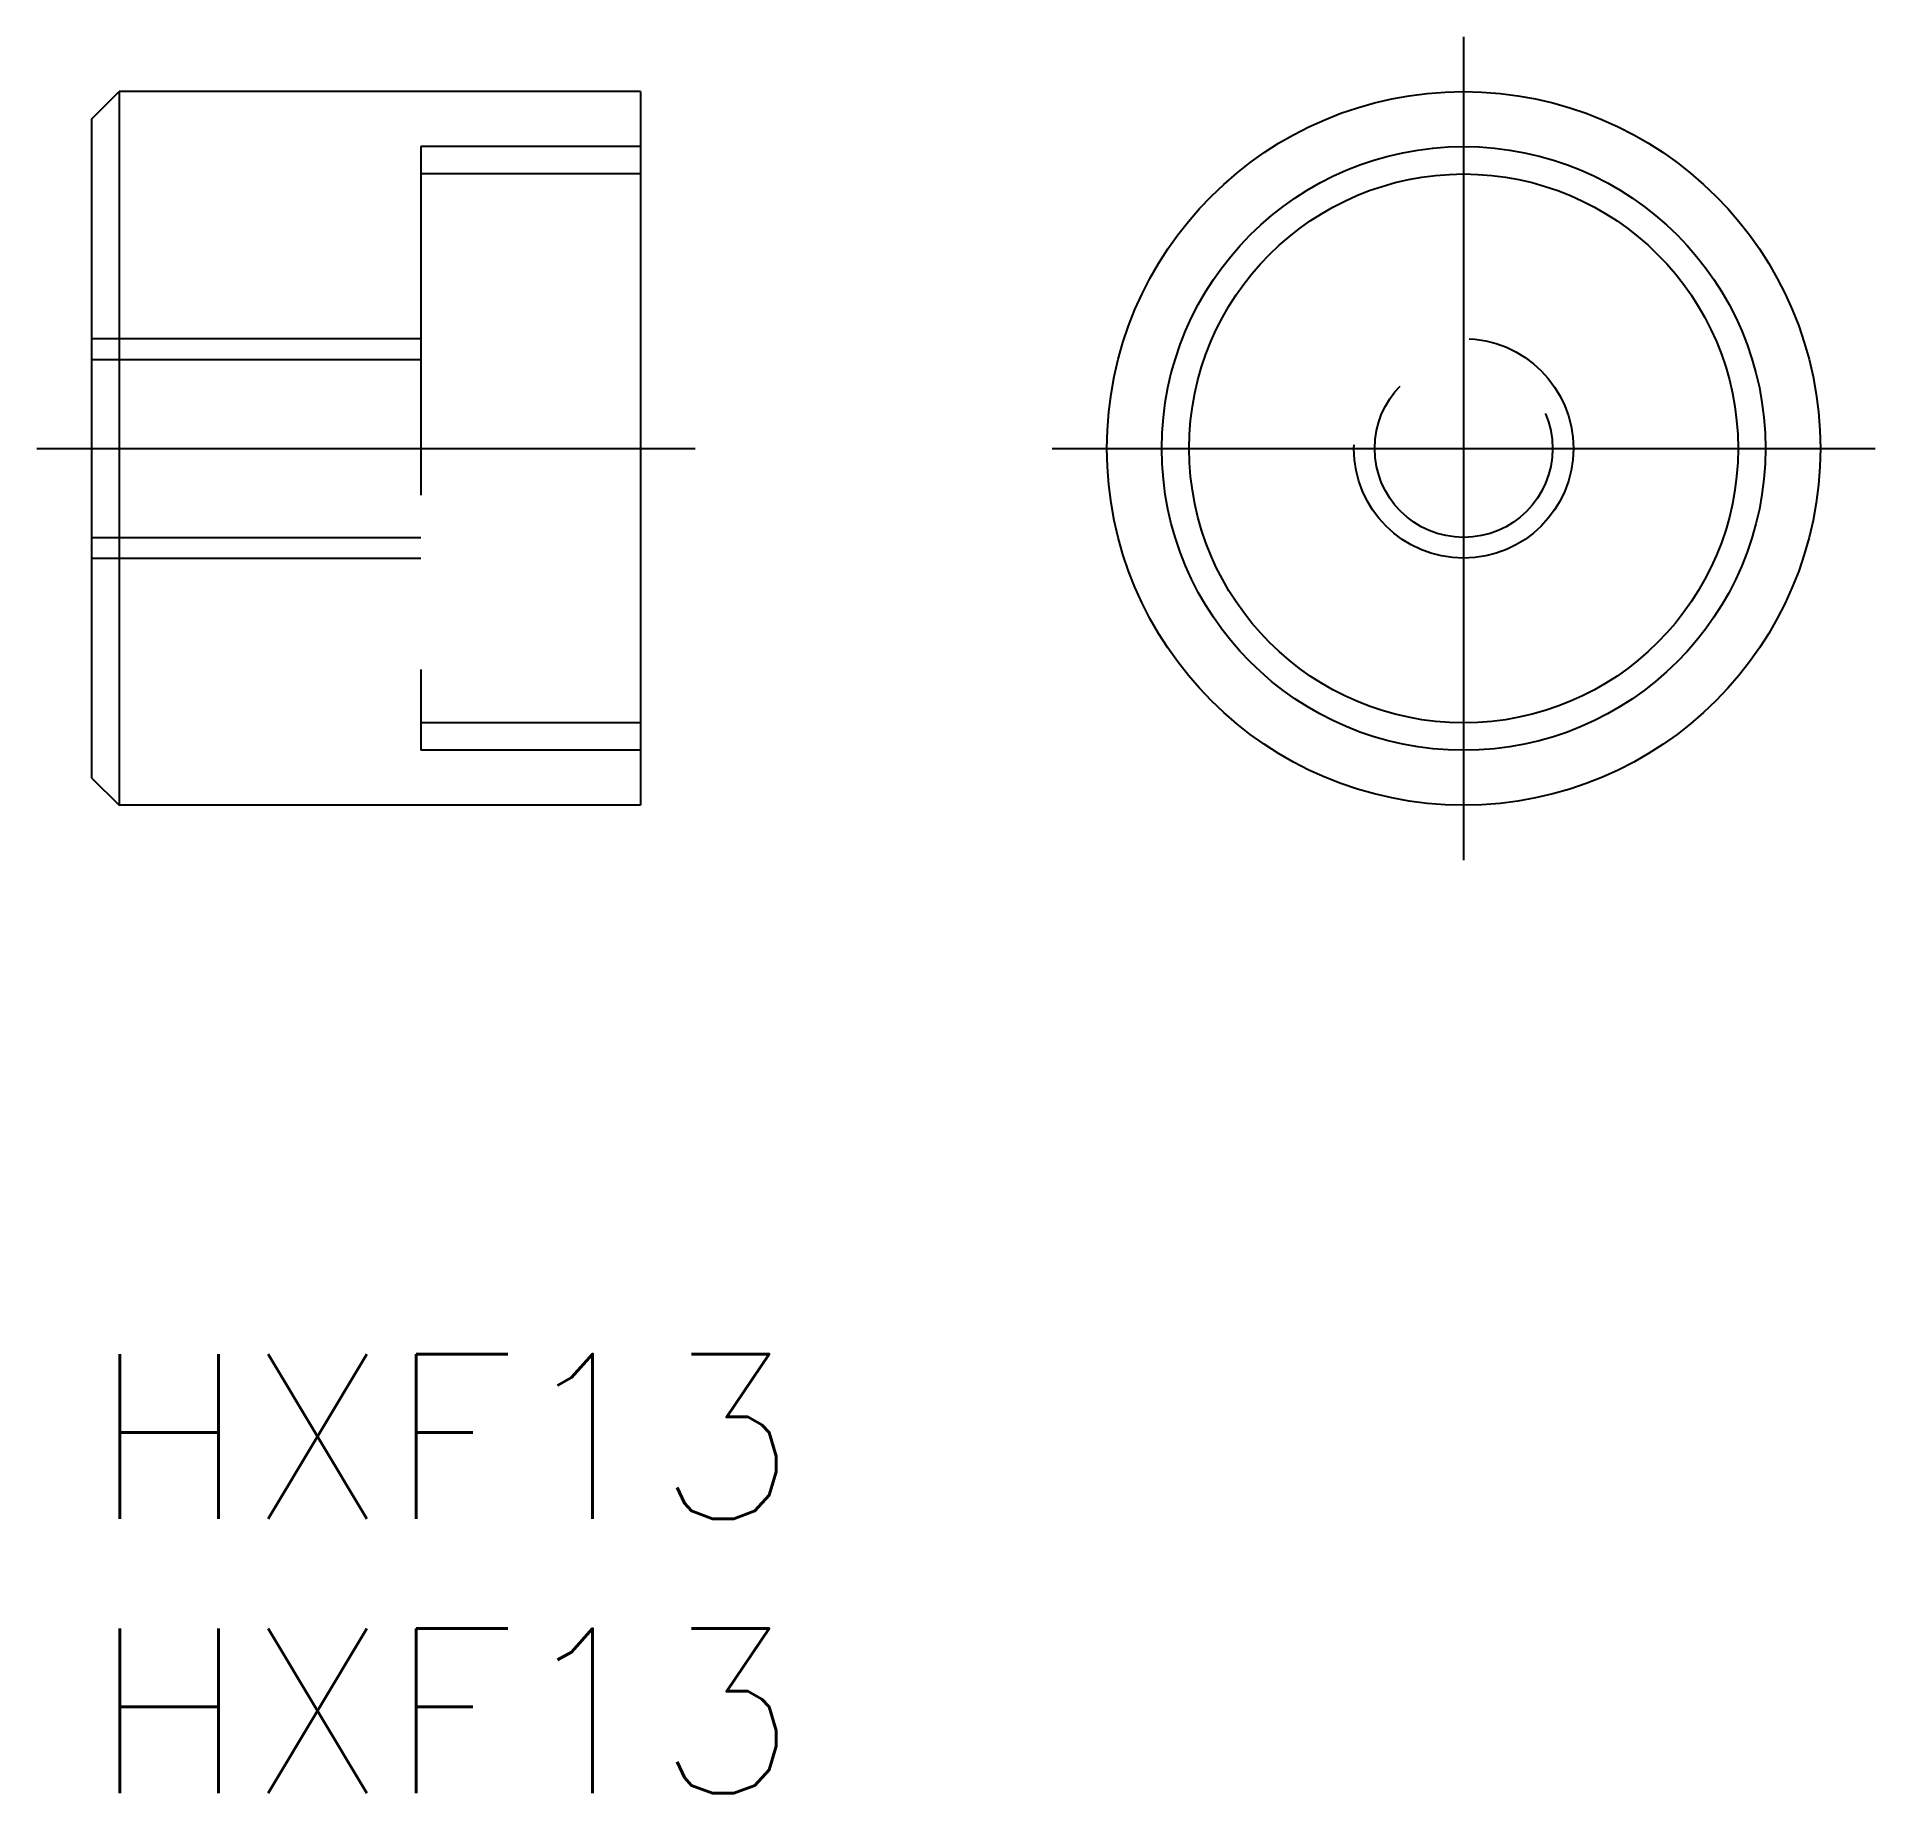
# Model space of a CAD drawing. Extents: x -1 to 32.5, y -8 to 24.
import ezdxf

# ---------------------------------------------------------------- set-up
doc = ezdxf.new("R2010")
doc.units = 0
doc.header["$LTSCALE"] = 0.5
doc.linetypes.add('CENTER', pattern=[50.8, 31.75, -6.35, 6.35, -6.35])
doc.linetypes.add('DASHED', pattern=[19.05, 12.7, -6.35])
for name, color, linetype in [('MSM_CENTER', 1, 'CENTER'), ('MSM_CONTINUOUS', 7, 'CONTINUOUS'), ('MSM_DASHED', 4, 'DASHED'), ('MSM_PART_NUMBER', 7, 'CONTINUOUS')]:
    doc.layers.add(name, color=color, linetype=linetype)
doc.styles.get("Standard").update_dxf_attribs({"font": 'txt.shx', "height": 1, "bigfont": 'bigfont.shx'})

# ---------------------------------------------------------------- blocks, each defined once
blk = doc.blocks.new('*U2')
at = {"layer": 'MSM_PART_NUMBER'}
blk.add_text('HXF13', height=3, dxfattribs=at).set_placement((0, -3))
blk = doc.blocks.new('*U3')
at = {"layer": 'MSM_PART_NUMBER'}
blk.add_text('HXF13', height=3, dxfattribs=at).set_placement((0, -8))

msp = doc.modelspace()

# ---------------------------------------------------------------- linework, layer by layer
at = {"layer": 'MSM_CENTER'}
for p, q in [((25, 24), (25, 9)), ((-1, 16.5), (11, 16.5)), ((17.5, 16.5), (32.5, 16.5))]:
    msp.add_line(p, q, dxfattribs=at)
at = {"layer": 'MSM_CONTINUOUS'}
for p, q in [((0, 22.5), (0.5, 23)), ((10, 23), (0.5, 23)), ((0.5, 23), (0.5, 10)), ((10, 23), (10, 10)), ((0, 22.5), (0, 10.5)), ((0, 10.5), (0.5, 10)), ((10, 10), (0.5, 10))]:
    msp.add_line(p, q, dxfattribs=at)
for radius in [6.5, 5.5, 5]:
    msp.add_circle((25, 16.5), radius, dxfattribs=at)
at = {"layer": 'MSM_DASHED'}
for p, q in [((10, 22), (6, 22)), ((6, 22), (6, 11)), ((10, 21.5), (6, 21.5)), ((0, 18.5), (6, 18.5)), ((0, 18.121), (6, 18.121)), ((0, 14.879), (6, 14.879)), ((0, 14.5), (6, 14.5)), ((10, 11.5), (6, 11.5)), ((10, 11), (6, 11))]:
    msp.add_line(p, q, dxfattribs=at)
for radius in [2, 1.621]:
    msp.add_circle((25, 16.5), radius, dxfattribs=at)

# ---------------------------------------------------------------- block references
at = {"layer": 'MSM_CONTINUOUS'}
for name in ['*U2', '*U3']:
    msp.add_blockref(name, (0, 0), dxfattribs=at)

doc.saveas('drawing.dxf')
